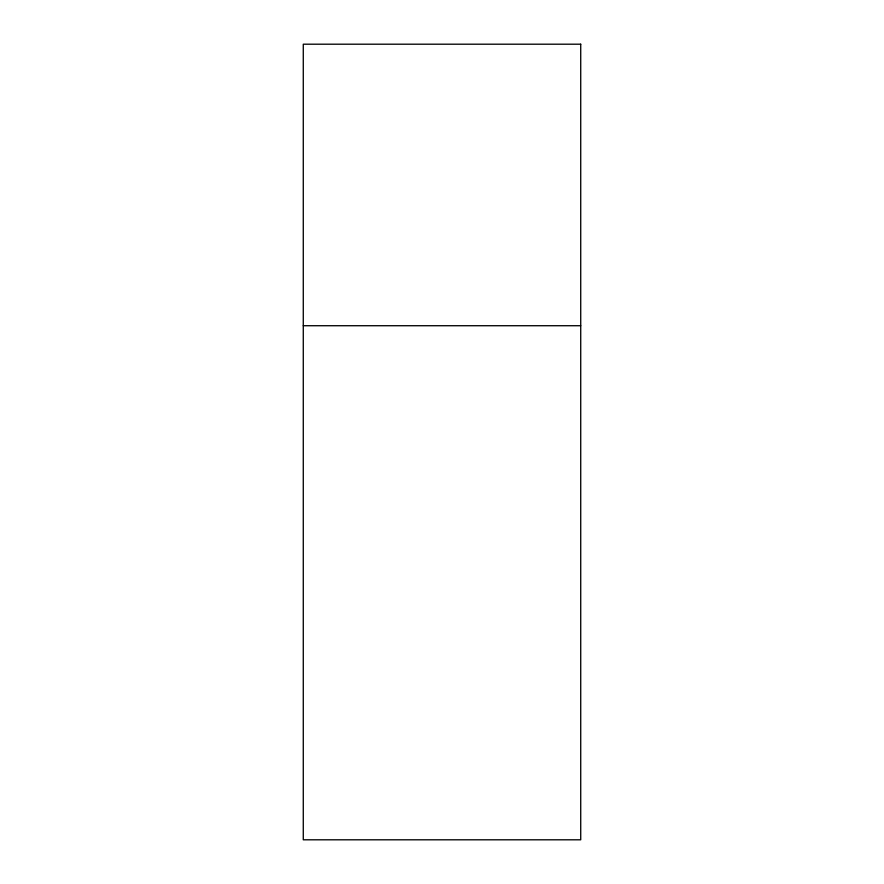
<?xml version="1.0" encoding="UTF-8"?>
<svg xmlns="http://www.w3.org/2000/svg" width="884" height="884" viewBox="0 0 884 884"><rect width="100%" height="100%" fill="white"/><g stroke="black" fill="none" stroke-linecap="round" stroke-linejoin="round"><path stroke-width="1.33" d="M303.278 325.721L580.722 325.721M580.722 44.2L303.278 44.2L303.278 839.8L580.722 839.8L580.722 44.2"/></g></svg>
